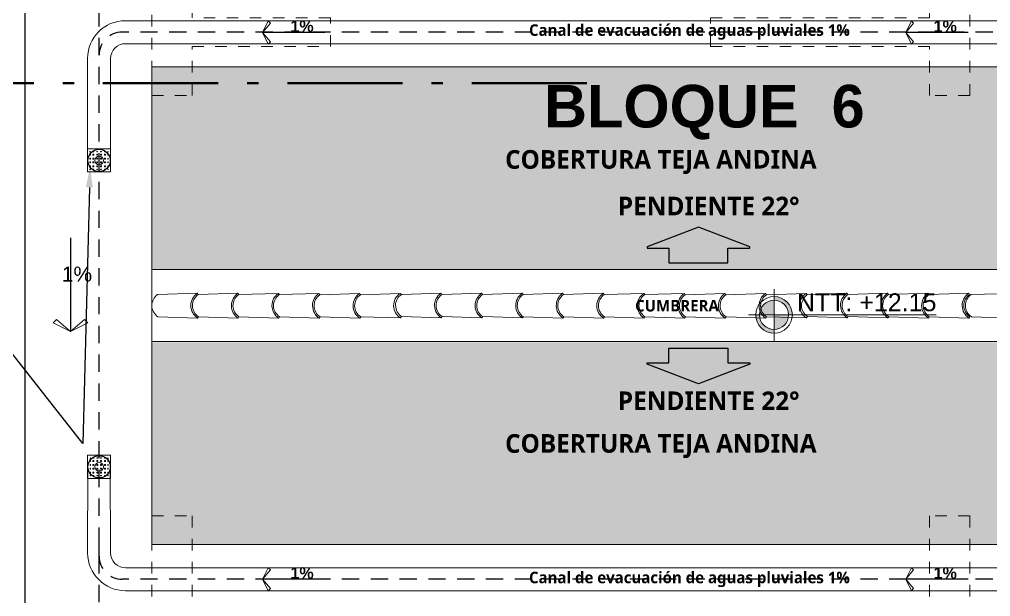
# Model space of a CAD drawing. Header units: metres. Extents: x 27 to 147, y -173 to 8.
# Drawn here: x 34.7 to 43.13, y -61.61 to -56.6 of the extents above; entities that cross this region are included whole.
import ezdxf
from ezdxf import colors
from ezdxf.entities.mleader import LeaderData, LeaderLine
from ezdxf.enums import TextEntityAlignment as Align
from ezdxf.math import Vec2, Vec3

# ---------------------------------------------------------------- set-up
doc = ezdxf.new("R2010")
doc.units = ezdxf.units.M
for name, pattern in [('1CORTE', [1.5, 1, -0.25, 0, -0.25]), ('DASHED2', [0.375, 0.25, -0.125]), ('HIDDEN2', [0.1875, 0.125, -0.0625])]:
    doc.linetypes.add(name, pattern=pattern)
for name, color, linetype, lineweight in [('2D Drafting - General_Pen_No__46', 7, 'Continuous', 25), ('AA. Proyeccion Corte', 10, '1CORTE', 50), ('canal de evacuacion', 1, 'Continuous', 20), ('Cotas varias El', 253, 'Continuous', 13), ('Equipamiento SR', 23, 'Continuous', 0), ('GRAFO 0 BLANCO', 7, 'Continuous', 0), ('grafo 2', 31, 'Continuous', 20), ('GRAFO 4', 7, 'Continuous', 30), ('GRAFO01', 7, 'Continuous', 0), ('GRfo 3', 7, 'Continuous', 30), ('Interior - Mobiliario', 7, 'Continuous', 5), ('letras sr', 7, 'Continuous', 5), ('linea0016', 144, 'HIDDEN2', 9), ('Lineas Referencia', 73, 'Continuous', 13), ('teja andina', 252, 'Continuous', 0), ('TEJAS ANDINA', 253, 'Continuous', 0), ('TEXTO 100', 7, 'Continuous', 20), ('TEXTOS-SUBTITULO', 7, 'Continuous', 30)]:
    doc.layers.add(name, color=color, linetype=linetype, lineweight=lineweight)
for name, color, linetype, lineweight, true_color in [('Interior - Furniture _Pen_No__3', 7, 'Continuous', 18, 0xff6600), ('Interior - Mobiliario _Pluma_Nº__3', 7, 'Continuous', 18, 0xff6600), ('Mobiliario', 7, 'Continuous', 0, 0x7f7f7f)]:
    doc.layers.add(name, color=color, linetype=linetype, lineweight=lineweight, true_color=true_color)
doc.styles.add('Generales', font='trebuc.ttf', dxfattribs={"height": 0.1})
doc.styles.add('GENERATED_STYLE_2', font='arial.ttf')
doc.styles.add('JOS', font='arial.ttf', dxfattribs={"height": 1})
doc.styles.add('TURBO_BASS', font='swisseb.ttf')

# ---------------------------------------------------------------- blocks, each defined once
blk = doc.blocks.new('FLECHA')
at = {"layer": 'grafo 2', "ltscale": 0.05}
for p, q in [((674350.4068813783, 8489809.493097022, -2.952000000000225), (674350.3571751671, 8489809.392813733, -2.952000000000225)), ((674350.4259006998, 8489809.474077702, -2.952000000000225), (674350.3571751671, 8489809.392813733, -2.952000000000225)), ((674350.4068813783, 8489809.493097022, -2.952000000000225), (674350.4259006998, 8489809.474077702, -2.952000000000225)), ((674350.4259006998, 8489809.311549768, -2.952000000000225), (674350.3571751671, 8489809.392813733, -2.952000000000225)), ((674350.4068813783, 8489809.292530447, -2.952000000000225), (674350.4259006998, 8489809.311549768, -2.952000000000225))]:
    blk.add_line(p, q, dxfattribs=at)
at = {"layer": 'grafo 2', "lineweight": 25}
blk.add_line((674350.8988359317, 8489809.392813733, -2.952000000000225), (674350.3571751671, 8489809.392813733, -2.952000000000225), dxfattribs=at)
at = {"layer": 'grafo 2'}
blk.add_line((674350.3571751671, 8489809.392813733, -2.952000000000225), (674350.4068813783, 8489809.292530447, -2.952000000000225), dxfattribs=at)
blk = doc.blocks.new('A$C295C7585')
at = {"layer": 'Mobiliario', "lineweight": 15}
for p, q in [((1.374978025502969, 3.076203088460716), (1.513853283491699, 3.40416242087349)), ((1.513853283491699, 3.40416242087349), (1.527648820229842, 3.406546360073889)), ((1.556330874160267, 2.995064099900674), (1.716417933508637, 3.313533070731637)), ((1.716417933508637, 3.313533070731637), (1.70900166888714, 3.325407371513847)), ((1.222307230775641, 2.745859816847769), (1.36118248876528, 3.073819149260316)), ((1.36118248876528, 3.073819149260316), (1.374978025502969, 3.076203088460716)), ((1.403660079433394, 2.6647208282875), (1.563747138781764, 2.983189799118463)), ((1.563747138781764, 2.983189799118463), (1.556330874160267, 2.995064099900674)), ((1.069636436049223, 2.415516545234141), (1.208511694038407, 2.743475877646915)), ((1.208511694038407, 2.743475877646915), (1.222307230776096, 2.745859816847542)), ((1.250989284706975, 2.334377556673871), (1.411076344054891, 2.652846527505289)), ((1.411076344054891, 2.652846527505289), (1.403660079433394, 2.6647208282875)), ((0.9169656413223493, 2.085173273620967), (1.055840899311079, 2.413132606033741)), ((1.055840899311079, 2.413132606033741), (1.069636436048768, 2.415516545234595)), ((1.098318489980102, 2.004034285060698), (1.258405549328472, 2.322503255891888)), ((1.258405549328472, 2.322503255891888), (1.25098928470652, 2.334377556674326)), ((0.7650785429282223, 1.751017721853714), (0.9031190902182971, 2.079350511766734)), ((0.9031190902182971, 2.079350511766734), (0.9169656413223493, 2.085173273620967)), ((1.10492039455994, 1.989062689736784), (1.098439325062163, 2.004274668164622)), ((0.94643139158552, 1.66987873329299), (1.10492039455994, 1.989062689736784)), ((0.612407748201349, 1.420674450239858), (0.7512830061905333, 1.748633782652632)), ((0.7512830061905333, 1.748633782652632), (0.7650785429282223, 1.751017721853486)), ((0.7937605968586467, 1.339535461679816), (0.953847656207472, 1.658004432511007)), ((0.953847656207472, 1.658004432511007), (0.94643139158552, 1.66987873329299)), ((0.4597369534749305, 1.090331178626684), (0.5986122114636601, 1.418290511039459)), ((0.5986122114636601, 1.418290511039459), (0.6124077482018038, 1.420674450240085)), ((0.6410898021322282, 1.009192190066642), (0.8011768614805987, 1.327661160897833)), ((0.8011768614805987, 1.327661160897833), (0.7937605968591015, 1.339535461679816)), ((0.3070661587476025, 0.7599879070137376), (0.4459414167367868, 1.087947239426285)), ((0.4459414167367868, 1.087947239426285), (0.4597369534749305, 1.090331178626911)), ((0.4884190074053549, 0.6788489184534683), (0.6485060667537255, 0.997317889284659)), ((0.6485060667537255, 0.997317889284659), (0.6410898021322282, 1.009192190066642)), ((0.1543953640207292, 0.4296446354001091), (0.2932706220099135, 0.757603967813111)), ((0.2932706220099135, 0.757603967813111), (0.3070661587480572, 0.7599879070135103)), ((0.3357482126784817, 0.3485056468398398), (0.4958352720268522, 0.6669746176712579)), ((0.4958352720268522, 0.6669746176712579), (0.4884190074053549, 0.6788489184534683)), ((0.001724569293855893, 0.09930136378693533), (0.1405998272830402, 0.4272606961997099)), ((0.1405998272830402, 0.4272606961997099), (0.1543953640207292, 0.4296446354007912)), ((0.1830774179516084, 0.01816237522666597), (0.3431644773004336, 0.3366313460578567)), ((0.3431644773004336, 0.3366313460578567), (0.3357482126784817, 0.3485056468402945))]:
    blk.add_line(p, q, dxfattribs=at)
for centre, radius, start, end in [((1.64559542193274, 3.42692813519011), 0.1336946849706216, 189.8041789864884, 301.9874291323811), ((1.64559542193274, 3.42692813519011), 0.1196946849706216, 189.8041789864884, 301.9874291323811), ((1.492924627205866, 3.096584863576936), 0.1336946849706216, 189.8041789864884, 301.9874291323811), ((1.492924627205866, 3.096584863576936), 0.1196946849706216, 189.8041789864884, 301.9874291323811), ((1.340253832479448, 2.766241591963535), 0.1336946849706216, 189.8041789864884, 301.9874291323811), ((1.340253832479448, 2.766241591963535), 0.1196946849706216, 189.8041789864884, 301.9874291323811), ((1.187583037752574, 2.435898320350134), 0.1336946849706216, 189.8041789864884, 301.9874291323811), ((1.187583037752574, 2.435898320350134), 0.1196946849706216, 189.8041789864884, 301.9874291323811), ((1.034204698330086, 2.101672659223368), 0.1329726096647947, 189.6640148896703, 302.1275932302208), ((1.034912243024337, 2.105555048736051), 0.1196946849706216, 189.8041789864884, 301.9874291323811), ((0.8830251446311195, 1.77139949696948), 0.1336946849706216, 189.8041789864884, 301.9874291323811), ((0.8830251446311195, 1.77139949696948), 0.1196946849706216, 189.8041789864884, 301.9874291323811), ((0.7303543499047009, 1.441056225356306), 0.1336946849706216, 189.8041789864884, 301.9874291323811), ((0.7303543499047009, 1.441056225356306), 0.1196946849706216, 189.8041789864884, 301.9874291323811), ((0.5776835551778277, 1.110712953743132), 0.1336946849706216, 189.8041789864884, 301.9874291323811), ((0.5776835551778277, 1.110712953743132), 0.1196946849706216, 189.8041789864884, 301.9874291323811), ((0.4250127604509544, 0.7803696821295034), 0.1336946849706216, 189.8041789864884, 301.9874291323811), ((0.4250127604509544, 0.7803696821295034), 0.1196946849706216, 189.8041789864884, 301.9874291323811), ((0.2723419657240811, 0.4500264105163296), 0.1336946849706216, 189.8041789864884, 301.9874291323811), ((0.2723419657240811, 0.4500264105163296), 0.1196946849706216, 189.8041789864884, 301.9874291323811), ((0.1196711709962983, 0.119683138902019), 0.1196946849706216, 189.8041789864884, 301.9874291323811)]:
    blk.add_arc(centre, radius, start, end, dxfattribs=at)
blk = doc.blocks.new('Red 18')
at = {"layer": 'GRAFO 0 BLANCO', "linetype": 'Continuous'}
for p, q in [((0.05, 0.2041666666666667), (0.04583333333333334, 0.2041666666666667)), ((0.04583333333333334, 0.2041666666666667), (0.04583333333333334, 0.2)), ((0.04583333333333334, 0.2), (0.04583333333333334, 0.2041666666666667)), ((0.04583333333333334, 0.2041666666666667), (0.05, 0.2041666666666667)), ((0.04583333333333334, 0.2), (0.05, 0.2)), ((0.05, 0.2), (0.04583333333333334, 0.2)), ((0.05, 0.1791666666666666), (0.04583333333333334, 0.1791666666666666)), ((0.04583333333333334, 0.1791666666666666), (0.04583333333333334, 0.1708333333333333)), ((0.04583333333333334, 0.1708333333333333), (0.04583333333333334, 0.1791666666666666)), ((0.04583333333333334, 0.1791666666666666), (0.05, 0.1791666666666666)), ((0.04583333333333334, 0.1708333333333333), (0.05, 0.1708333333333333)), ((0.05, 0.1708333333333333), (0.04583333333333334, 0.1708333333333333)), ((0.05, 0.2), (0.05, 0.2041666666666667)), ((0.05, 0.2041666666666667), (0.05, 0.2)), ((0.05, 0.1708333333333333), (0.05, 0.1791666666666666)), ((0.05, 0.1791666666666666), (0.05, 0.1708333333333333)), ((0.07916666666666668, 0.2041666666666667), (0.07083333333333333, 0.2041666666666667)), ((0.07083333333333333, 0.2041666666666667), (0.07083333333333333, 0.2)), ((0.07083333333333333, 0.2041666666666667), (0.07916666666666668, 0.2041666666666667)), ((0.07083333333333333, 0.2), (0.07083333333333333, 0.2041666666666667)), ((0.07083333333333333, 0.2), (0.07916666666666668, 0.2)), ((0.07916666666666668, 0.2), (0.07083333333333333, 0.2)), ((0.07916666666666668, 0.1791666666666666), (0.07083333333333333, 0.1791666666666666)), ((0.07083333333333333, 0.1791666666666666), (0.07083333333333333, 0.1708333333333333)), ((0.07083333333333333, 0.1708333333333333), (0.07083333333333333, 0.1791666666666666)), ((0.07083333333333333, 0.1791666666666666), (0.07916666666666668, 0.1791666666666666)), ((0.07083333333333333, 0.1708333333333333), (0.07916666666666668, 0.1708333333333333)), ((0.07916666666666668, 0.1708333333333333), (0.07083333333333333, 0.1708333333333333)), ((0.07916666666666668, 0.2), (0.07916666666666668, 0.2041666666666667)), ((0.07916666666666668, 0.2041666666666667), (0.07916666666666668, 0.2)), ((0.07916666666666668, 0.1708333333333333), (0.07916666666666668, 0.1791666666666666)), ((0.07916666666666668, 0.1791666666666666), (0.07916666666666668, 0.1708333333333333)), ((0.1125, 0.2041666666666667), (0.1041666666666667, 0.2041666666666667)), ((0.1041666666666667, 0.2041666666666667), (0.1041666666666667, 0.2)), ((0.1041666666666667, 0.2041666666666667), (0.1125, 0.2041666666666667)), ((0.1041666666666667, 0.2), (0.1041666666666667, 0.2041666666666667)), ((0.1041666666666667, 0.2), (0.1125, 0.2)), ((0.1125, 0.2), (0.1041666666666667, 0.2)), ((0.1125, 0.1791666666666666), (0.1041666666666667, 0.1791666666666666)), ((0.1041666666666667, 0.1791666666666666), (0.1041666666666667, 0.1708333333333333)), ((0.1041666666666667, 0.1708333333333333), (0.1041666666666667, 0.1791666666666666)), ((0.1041666666666667, 0.1791666666666666), (0.1125, 0.1791666666666666)), ((0.1041666666666667, 0.1708333333333333), (0.1125, 0.1708333333333333)), ((0.1125, 0.1708333333333333), (0.1041666666666667, 0.1708333333333333)), ((0.1125, 0.2), (0.1125, 0.2041666666666667)), ((0.1125, 0.2041666666666667), (0.1125, 0.2)), ((0.1125, 0.1708333333333333), (0.1125, 0.1791666666666666)), ((0.1125, 0.1791666666666666), (0.1125, 0.1708333333333333)), ((0.1458333333333333, 0.2041666666666667), (0.1375, 0.2041666666666667)), ((0.1375, 0.2041666666666667), (0.1375, 0.2)), ((0.1375, 0.2041666666666667), (0.1458333333333333, 0.2041666666666667)), ((0.1375, 0.2), (0.1375, 0.2041666666666667)), ((0.1375, 0.2), (0.1458333333333333, 0.2)), ((0.1458333333333333, 0.2), (0.1375, 0.2)), ((0.1458333333333333, 0.1791666666666666), (0.1375, 0.1791666666666666)), ((0.1375, 0.1791666666666666), (0.1375, 0.1708333333333333)), ((0.1375, 0.1708333333333333), (0.1375, 0.1791666666666666)), ((0.1375, 0.1791666666666666), (0.1458333333333333, 0.1791666666666666)), ((0.1375, 0.1708333333333333), (0.1458333333333333, 0.1708333333333333)), ((0.1458333333333333, 0.1708333333333333), (0.1375, 0.1708333333333333)), ((0.1458333333333333, 0.2), (0.1458333333333333, 0.2041666666666667)), ((0.1458333333333333, 0.2041666666666667), (0.1458333333333333, 0.2)), ((0.1458333333333333, 0.1708333333333333), (0.1458333333333333, 0.1791666666666666)), ((0.1458333333333333, 0.1791666666666666), (0.1458333333333333, 0.1708333333333333)), ((0.1791666666666666, 0.2041666666666667), (0.1708333333333333, 0.2041666666666667)), ((0.1708333333333333, 0.2041666666666667), (0.1708333333333333, 0.2)), ((0.1708333333333333, 0.2041666666666667), (0.1791666666666666, 0.2041666666666667)), ((0.1708333333333333, 0.2), (0.1708333333333333, 0.2041666666666667)), ((0.1708333333333333, 0.2), (0.1791666666666666, 0.2)), ((0.1791666666666666, 0.2), (0.1708333333333333, 0.2)), ((0.1791666666666666, 0.1791666666666666), (0.1708333333333333, 0.1791666666666666)), ((0.1708333333333333, 0.1791666666666666), (0.1708333333333333, 0.1708333333333333)), ((0.1708333333333333, 0.1708333333333333), (0.1708333333333333, 0.1791666666666666)), ((0.1708333333333333, 0.1791666666666666), (0.1791666666666666, 0.1791666666666666)), ((0.1708333333333333, 0.1708333333333333), (0.1791666666666666, 0.1708333333333333)), ((0.1791666666666666, 0.1708333333333333), (0.1708333333333333, 0.1708333333333333)), ((0.1791666666666666, 0.2), (0.1791666666666666, 0.2041666666666667)), ((0.1791666666666666, 0.2041666666666667), (0.1791666666666666, 0.2)), ((0.1791666666666666, 0.1708333333333333), (0.1791666666666666, 0.1791666666666666)), ((0.1791666666666666, 0.1791666666666666), (0.1791666666666666, 0.1708333333333333)), ((0.2041666666666667, 0.2041666666666667), (0.2, 0.2041666666666667)), ((0.2, 0.2041666666666667), (0.2, 0.2)), ((0.2, 0.2), (0.2, 0.2041666666666667)), ((0.2, 0.2041666666666667), (0.2041666666666667, 0.2041666666666667)), ((0.2, 0.2), (0.2041666666666667, 0.2)), ((0.2041666666666667, 0.2), (0.2, 0.2)), ((0.2041666666666667, 0.1791666666666666), (0.2, 0.1791666666666666)), ((0.2, 0.1791666666666666), (0.2, 0.1708333333333333)), ((0.2, 0.1708333333333333), (0.2, 0.1791666666666666)), ((0.2, 0.1791666666666666), (0.2041666666666667, 0.1791666666666666)), ((0.2, 0.1708333333333333), (0.2041666666666667, 0.1708333333333333)), ((0.2041666666666667, 0.1708333333333333), (0.2, 0.1708333333333333)), ((0.2041666666666667, 0.2), (0.2041666666666667, 0.2041666666666667)), ((0.2041666666666667, 0.2041666666666667), (0.2041666666666667, 0.2)), ((0.2041666666666667, 0.1708333333333333), (0.2041666666666667, 0.1791666666666666)), ((0.2041666666666667, 0.1791666666666666), (0.2041666666666667, 0.1708333333333333)), ((0.05, 0.1458333333333333), (0.04583333333333334, 0.1458333333333333)), ((0.04583333333333334, 0.1458333333333333), (0.04583333333333334, 0.1375)), ((0.04583333333333334, 0.1375), (0.04583333333333334, 0.1458333333333333)), ((0.04583333333333334, 0.1458333333333333), (0.05, 0.1458333333333333)), ((0.04583333333333334, 0.1375), (0.05, 0.1375)), ((0.05, 0.1375), (0.04583333333333334, 0.1375)), ((0.05, 0.1125), (0.04583333333333334, 0.1125)), ((0.04583333333333334, 0.1125), (0.04583333333333334, 0.1041666666666667)), ((0.04583333333333334, 0.1041666666666667), (0.04583333333333334, 0.1125)), ((0.04583333333333334, 0.1125), (0.05, 0.1125)), ((0.04583333333333334, 0.1041666666666667), (0.05, 0.1041666666666667)), ((0.05, 0.1041666666666667), (0.04583333333333334, 0.1041666666666667)), ((0.05, 0.1375), (0.05, 0.1458333333333333)), ((0.05, 0.1458333333333333), (0.05, 0.1375)), ((0.05, 0.1041666666666667), (0.05, 0.1125)), ((0.05, 0.1125), (0.05, 0.1041666666666667)), ((0.07916666666666668, 0.1458333333333333), (0.07083333333333333, 0.1458333333333333)), ((0.07083333333333333, 0.1458333333333333), (0.07083333333333333, 0.1375)), ((0.07083333333333333, 0.1375), (0.07083333333333333, 0.1458333333333333)), ((0.07083333333333333, 0.1458333333333333), (0.07916666666666668, 0.1458333333333333)), ((0.07083333333333333, 0.1375), (0.07916666666666668, 0.1375)), ((0.07916666666666668, 0.1375), (0.07083333333333333, 0.1375)), ((0.07916666666666668, 0.1125), (0.07083333333333333, 0.1125)), ((0.07083333333333333, 0.1125), (0.07083333333333333, 0.1041666666666667)), ((0.07083333333333333, 0.1041666666666667), (0.07083333333333333, 0.1125)), ((0.07083333333333333, 0.1125), (0.07916666666666668, 0.1125)), ((0.07083333333333333, 0.1041666666666667), (0.07916666666666668, 0.1041666666666667)), ((0.07916666666666668, 0.1041666666666667), (0.07083333333333333, 0.1041666666666667)), ((0.07916666666666668, 0.1375), (0.07916666666666668, 0.1458333333333333)), ((0.07916666666666668, 0.1458333333333333), (0.07916666666666668, 0.1375)), ((0.07916666666666668, 0.1041666666666667), (0.07916666666666668, 0.1125)), ((0.07916666666666668, 0.1125), (0.07916666666666668, 0.1041666666666667)), ((0.1125, 0.1458333333333333), (0.1041666666666667, 0.1458333333333333)), ((0.1041666666666667, 0.1458333333333333), (0.1041666666666667, 0.1375)), ((0.1041666666666667, 0.1375), (0.1041666666666667, 0.1458333333333333)), ((0.1041666666666667, 0.1458333333333333), (0.1125, 0.1458333333333333)), ((0.1041666666666667, 0.1375), (0.1125, 0.1375)), ((0.1125, 0.1375), (0.1041666666666667, 0.1375)), ((0.1125, 0.1125), (0.1041666666666667, 0.1125)), ((0.1041666666666667, 0.1125), (0.1041666666666667, 0.1041666666666667)), ((0.1041666666666667, 0.1041666666666667), (0.1041666666666667, 0.1125)), ((0.1041666666666667, 0.1125), (0.1125, 0.1125)), ((0.1041666666666667, 0.1041666666666667), (0.1125, 0.1041666666666667)), ((0.1125, 0.1041666666666667), (0.1041666666666667, 0.1041666666666667)), ((0.1125, 0.1375), (0.1125, 0.1458333333333333)), ((0.1125, 0.1458333333333333), (0.1125, 0.1375)), ((0.1125, 0.1041666666666667), (0.1125, 0.1125)), ((0.1125, 0.1125), (0.1125, 0.1041666666666667)), ((0.1458333333333333, 0.1458333333333333), (0.1375, 0.1458333333333333)), ((0.1375, 0.1458333333333333), (0.1375, 0.1375)), ((0.1375, 0.1375), (0.1375, 0.1458333333333333)), ((0.1375, 0.1458333333333333), (0.1458333333333333, 0.1458333333333333)), ((0.1375, 0.1375), (0.1458333333333333, 0.1375)), ((0.1458333333333333, 0.1375), (0.1375, 0.1375)), ((0.1458333333333333, 0.1125), (0.1375, 0.1125)), ((0.1375, 0.1125), (0.1375, 0.1041666666666667)), ((0.1375, 0.1041666666666667), (0.1375, 0.1125)), ((0.1375, 0.1125), (0.1458333333333333, 0.1125)), ((0.1375, 0.1041666666666667), (0.1458333333333333, 0.1041666666666667)), ((0.1458333333333333, 0.1041666666666667), (0.1375, 0.1041666666666667)), ((0.1458333333333333, 0.1375), (0.1458333333333333, 0.1458333333333333)), ((0.1458333333333333, 0.1458333333333333), (0.1458333333333333, 0.1375)), ((0.1458333333333333, 0.1041666666666667), (0.1458333333333333, 0.1125)), ((0.1458333333333333, 0.1125), (0.1458333333333333, 0.1041666666666667)), ((0.1791666666666666, 0.1458333333333333), (0.1708333333333333, 0.1458333333333333)), ((0.1708333333333333, 0.1458333333333333), (0.1708333333333333, 0.1375)), ((0.1708333333333333, 0.1375), (0.1708333333333333, 0.1458333333333333)), ((0.1708333333333333, 0.1458333333333333), (0.1791666666666666, 0.1458333333333333)), ((0.1708333333333333, 0.1375), (0.1791666666666666, 0.1375)), ((0.1791666666666666, 0.1375), (0.1708333333333333, 0.1375)), ((0.1791666666666666, 0.1125), (0.1708333333333333, 0.1125)), ((0.1708333333333333, 0.1125), (0.1708333333333333, 0.1041666666666667)), ((0.1708333333333333, 0.1041666666666667), (0.1708333333333333, 0.1125)), ((0.1708333333333333, 0.1125), (0.1791666666666666, 0.1125)), ((0.1708333333333333, 0.1041666666666667), (0.1791666666666666, 0.1041666666666667)), ((0.1791666666666666, 0.1041666666666667), (0.1708333333333333, 0.1041666666666667)), ((0.1791666666666666, 0.1375), (0.1791666666666666, 0.1458333333333333)), ((0.1791666666666666, 0.1458333333333333), (0.1791666666666666, 0.1375)), ((0.1791666666666666, 0.1041666666666667), (0.1791666666666666, 0.1125)), ((0.1791666666666666, 0.1125), (0.1791666666666666, 0.1041666666666667)), ((0.2041666666666667, 0.1458333333333333), (0.2, 0.1458333333333333)), ((0.2, 0.1458333333333333), (0.2, 0.1375)), ((0.2, 0.1375), (0.2, 0.1458333333333333)), ((0.2, 0.1458333333333333), (0.2041666666666667, 0.1458333333333333)), ((0.2, 0.1375), (0.2041666666666667, 0.1375)), ((0.2041666666666667, 0.1375), (0.2, 0.1375)), ((0.2041666666666667, 0.1125), (0.2, 0.1125)), ((0.2, 0.1125), (0.2, 0.1041666666666667)), ((0.2, 0.1041666666666667), (0.2, 0.1125)), ((0.2, 0.1125), (0.2041666666666667, 0.1125)), ((0.2, 0.1041666666666667), (0.2041666666666667, 0.1041666666666667)), ((0.2041666666666667, 0.1041666666666667), (0.2, 0.1041666666666667)), ((0.2041666666666667, 0.1375), (0.2041666666666667, 0.1458333333333333)), ((0.2041666666666667, 0.1458333333333333), (0.2041666666666667, 0.1375)), ((0.2041666666666667, 0.1041666666666667), (0.2041666666666667, 0.1125)), ((0.2041666666666667, 0.1125), (0.2041666666666667, 0.1041666666666667)), ((0.05, 0.07916666666666668), (0.04583333333333334, 0.07916666666666668)), ((0.04583333333333334, 0.07916666666666668), (0.04583333333333334, 0.07083333333333333)), ((0.04583333333333334, 0.07083333333333333), (0.04583333333333334, 0.07916666666666668)), ((0.04583333333333334, 0.07916666666666668), (0.05, 0.07916666666666668)), ((0.04583333333333334, 0.07083333333333333), (0.05, 0.07083333333333333)), ((0.05, 0.07083333333333333), (0.04583333333333334, 0.07083333333333333)), ((0.05, 0.05), (0.04583333333333334, 0.05)), ((0.04583333333333334, 0.05), (0.04583333333333334, 0.04583333333333334)), ((0.04583333333333334, 0.04583333333333334), (0.04583333333333334, 0.05)), ((0.04583333333333334, 0.05), (0.05, 0.05)), ((0.04583333333333334, 0.04583333333333334), (0.05, 0.04583333333333334)), ((0.05, 0.04583333333333334), (0.04583333333333334, 0.04583333333333334)), ((0.05, 0.07083333333333333), (0.05, 0.07916666666666668)), ((0.05, 0.07916666666666668), (0.05, 0.07083333333333333)), ((0.05, 0.04583333333333334), (0.05, 0.05)), ((0.05, 0.05), (0.05, 0.04583333333333334)), ((0.07916666666666668, 0.07916666666666668), (0.07083333333333333, 0.07916666666666668)), ((0.07083333333333333, 0.07916666666666668), (0.07083333333333333, 0.07083333333333333)), ((0.07083333333333333, 0.07083333333333333), (0.07083333333333333, 0.07916666666666668)), ((0.07083333333333333, 0.07916666666666668), (0.07916666666666668, 0.07916666666666668)), ((0.07083333333333333, 0.07083333333333333), (0.07916666666666668, 0.07083333333333333)), ((0.07916666666666668, 0.07083333333333333), (0.07083333333333333, 0.07083333333333333)), ((0.07916666666666668, 0.05), (0.07083333333333333, 0.05)), ((0.07083333333333333, 0.05), (0.07083333333333333, 0.04583333333333334)), ((0.07083333333333333, 0.05), (0.07916666666666668, 0.05)), ((0.07083333333333333, 0.04583333333333334), (0.07083333333333333, 0.05)), ((0.07083333333333333, 0.04583333333333334), (0.07916666666666668, 0.04583333333333334)), ((0.07916666666666668, 0.04583333333333334), (0.07083333333333333, 0.04583333333333334)), ((0.07916666666666668, 0.07083333333333333), (0.07916666666666668, 0.07916666666666668)), ((0.07916666666666668, 0.07916666666666668), (0.07916666666666668, 0.07083333333333333)), ((0.07916666666666668, 0.04583333333333334), (0.07916666666666668, 0.05)), ((0.07916666666666668, 0.05), (0.07916666666666668, 0.04583333333333334)), ((0.1125, 0.07916666666666668), (0.1041666666666667, 0.07916666666666668)), ((0.1041666666666667, 0.07916666666666668), (0.1041666666666667, 0.07083333333333333)), ((0.1041666666666667, 0.07083333333333333), (0.1041666666666667, 0.07916666666666668)), ((0.1041666666666667, 0.07916666666666668), (0.1125, 0.07916666666666668)), ((0.1041666666666667, 0.07083333333333333), (0.1125, 0.07083333333333333)), ((0.1125, 0.07083333333333333), (0.1041666666666667, 0.07083333333333333)), ((0.1125, 0.05), (0.1041666666666667, 0.05)), ((0.1041666666666667, 0.05), (0.1041666666666667, 0.04583333333333334)), ((0.1041666666666667, 0.05), (0.1125, 0.05)), ((0.1041666666666667, 0.04583333333333334), (0.1041666666666667, 0.05)), ((0.1041666666666667, 0.04583333333333334), (0.1125, 0.04583333333333334)), ((0.1125, 0.04583333333333334), (0.1041666666666667, 0.04583333333333334)), ((0.1125, 0.07083333333333333), (0.1125, 0.07916666666666668)), ((0.1125, 0.07916666666666668), (0.1125, 0.07083333333333333)), ((0.1125, 0.04583333333333334), (0.1125, 0.05)), ((0.1125, 0.05), (0.1125, 0.04583333333333334)), ((0.1458333333333333, 0.07916666666666668), (0.1375, 0.07916666666666668)), ((0.1375, 0.07916666666666668), (0.1375, 0.07083333333333333)), ((0.1375, 0.07083333333333333), (0.1375, 0.07916666666666668)), ((0.1375, 0.07916666666666668), (0.1458333333333333, 0.07916666666666668)), ((0.1375, 0.07083333333333333), (0.1458333333333333, 0.07083333333333333)), ((0.1458333333333333, 0.07083333333333333), (0.1375, 0.07083333333333333)), ((0.1458333333333333, 0.05), (0.1375, 0.05)), ((0.1375, 0.05), (0.1375, 0.04583333333333334)), ((0.1375, 0.05), (0.1458333333333333, 0.05)), ((0.1375, 0.04583333333333334), (0.1375, 0.05)), ((0.1375, 0.04583333333333334), (0.1458333333333333, 0.04583333333333334)), ((0.1458333333333333, 0.04583333333333334), (0.1375, 0.04583333333333334)), ((0.1458333333333333, 0.07083333333333333), (0.1458333333333333, 0.07916666666666668)), ((0.1458333333333333, 0.07916666666666668), (0.1458333333333333, 0.07083333333333333)), ((0.1458333333333333, 0.04583333333333334), (0.1458333333333333, 0.05)), ((0.1458333333333333, 0.05), (0.1458333333333333, 0.04583333333333334)), ((0.1791666666666666, 0.07916666666666668), (0.1708333333333333, 0.07916666666666668)), ((0.1708333333333333, 0.07916666666666668), (0.1708333333333333, 0.07083333333333333)), ((0.1708333333333333, 0.07083333333333333), (0.1708333333333333, 0.07916666666666668)), ((0.1708333333333333, 0.07916666666666668), (0.1791666666666666, 0.07916666666666668)), ((0.1708333333333333, 0.07083333333333333), (0.1791666666666666, 0.07083333333333333)), ((0.1791666666666666, 0.07083333333333333), (0.1708333333333333, 0.07083333333333333)), ((0.1791666666666666, 0.05), (0.1708333333333333, 0.05)), ((0.1708333333333333, 0.05), (0.1708333333333333, 0.04583333333333334)), ((0.1708333333333333, 0.05), (0.1791666666666666, 0.05)), ((0.1708333333333333, 0.04583333333333334), (0.1708333333333333, 0.05)), ((0.1708333333333333, 0.04583333333333334), (0.1791666666666666, 0.04583333333333334)), ((0.1791666666666666, 0.04583333333333334), (0.1708333333333333, 0.04583333333333334)), ((0.1791666666666666, 0.07083333333333333), (0.1791666666666666, 0.07916666666666668)), ((0.1791666666666666, 0.07916666666666668), (0.1791666666666666, 0.07083333333333333)), ((0.1791666666666666, 0.04583333333333334), (0.1791666666666666, 0.05)), ((0.1791666666666666, 0.05), (0.1791666666666666, 0.04583333333333334)), ((0.2041666666666667, 0.07916666666666668), (0.2, 0.07916666666666668)), ((0.2, 0.07916666666666668), (0.2, 0.07083333333333333)), ((0.2, 0.07083333333333333), (0.2, 0.07916666666666668)), ((0.2, 0.07916666666666668), (0.2041666666666667, 0.07916666666666668)), ((0.2, 0.07083333333333333), (0.2041666666666667, 0.07083333333333333)), ((0.2041666666666667, 0.07083333333333333), (0.2, 0.07083333333333333)), ((0.2041666666666667, 0.05), (0.2, 0.05)), ((0.2, 0.05), (0.2, 0.04583333333333334)), ((0.2, 0.04583333333333334), (0.2, 0.05)), ((0.2, 0.05), (0.2041666666666667, 0.05)), ((0.2, 0.04583333333333334), (0.2041666666666667, 0.04583333333333334)), ((0.2041666666666667, 0.04583333333333334), (0.2, 0.04583333333333334)), ((0.2041666666666667, 0.07083333333333333), (0.2041666666666667, 0.07916666666666668)), ((0.2041666666666667, 0.07916666666666668), (0.2041666666666667, 0.07083333333333333)), ((0.2041666666666667, 0.04583333333333334), (0.2041666666666667, 0.05)), ((0.2041666666666667, 0.05), (0.2041666666666667, 0.04583333333333334))]:
    blk.add_line(p, q, dxfattribs=at)
at = {"layer": 'GRAFO01'}
blk.add_lwpolyline([(0.02500000000000005, 0.02500000000000141), (0.2250000000000001, 0.02500000000000141), (0.2250000000000001, 0.2250000000000014), (0.02500000000000005, 0.2250000000000014)], close=True, dxfattribs=at)
at = {"layer": 'Interior - Mobiliario _Pluma_Nº__3', "linetype": 'Continuous'}
for p, q in [((0.2250000000000001, 0.2250000000000014), (0.02500000000000005, 0.2250000000000014)), ((0.02500000000000005, 0.2250000000000014), (0.02500000000000005, 0.02500000000000141)), ((0.2250000000000001, 0.02500000000000141), (0.2250000000000001, 0.2250000000000014)), ((0.02500000000000005, 0.02500000000000141), (0.2250000000000001, 0.02500000000000141))]:
    blk.add_line(p, q, dxfattribs=at)

msp = doc.modelspace()

# ---------------------------------------------------------------- hatches: boundary and pattern name
at = {"layer": 'Interior - Furniture _Pen_No__3', "true_color": 0x939598}
h = msp.add_hatch(color=252, dxfattribs=at)
h.dxf.hatch_style = 1
h.paths.add_polyline_path([(40.84914648191841, -58.71614239982432), (40.84914648144905, -58.58814240503591), (41.03794648388612, -58.58814240434123), (41.03794648383763, -58.5758587453077), (40.59314648077475, -58.40511601497047), (40.14834647896726, -58.57585874858319), (40.14834647901199, -58.58814240761569), (40.3371464786141, -58.58814240692095), (40.33714647908721, -58.71614240170925)])
h = msp.add_hatch(color=252, dxfattribs=at)
h.dxf.hatch_style = 1
h.paths.add_polyline_path([(40.33714647908721, -59.45701345445787), (40.3371464786141, -59.58501344924616), (40.14834647901199, -59.58501344855142), (40.14834647896726, -59.59729710758393), (40.59314648077475, -59.76803984119664), (41.03794648383763, -59.59729711085942), (41.03794648388612, -59.58501345182589), (40.84914648144905, -59.5850134511312), (40.84914648191841, -59.45701345634279)])
at = {"layer": 'TEJAS ANDINA'}
h = msp.add_hatch(dxfattribs=at)
h.set_pattern_fill('SPANTIL1', color=256, scale=0.2, angle=180, style=2, pattern_type=2)
h.set_pattern_definition([(94.96969999999999, (108.1120783192529, 18.97553135406042), (0.1999982614014099, -2.400000210303527), [0.1846944, -4.4326642]), (0, (108.0960783192528, 19.15953135406045), (0.2000000000000001, 0.2), [0.016, -0.184]), (180, (108.2960783192528, 19.17553135406047), (-0.2, -0.2), [0.05600000000000001, -0.144]), (270, (108.2400783192528, 19.17553135406047), (0.2, -0.2), [0.02, -0.18]), (90, (108.1120783192529, 19.15553135406049), (-0.1999999999999999, 0.2000000000000001), [0.02, -0.18]), (180, (108.1120783192529, 19.17553135406047), (-0.2, -0.2), [0.016, -0.184]), (180, (108.2960783192528, 19.15953135406045), (-0.2, -0.2), [0.04000000000000001, -0.16]), (265.0303, (108.2560783192529, 19.15953135406045), (-0.1999982614014122, -2.400000210303527), [0.1846944, -4.4326642]), (232.6961, (108.2560783192529, 19.14953135406046), (2.599997177976598, 3.400002148337723), [0.0528016, -5.22735]), (198.4349, (108.2240783192528, 19.10753135406048), (-0.4000000869185922, -0.1999996806445415), [0.05059640000000001, -0.581859]), (161.5651, (108.1760783192528, 19.09153135406046), (0.4000000869185922, -0.1999996806445418), [0.05059640000000001, -0.581859]), (127.3039, (108.1280783192528, 19.10753135406048), (-2.599997177976598, 3.400002148337723), [0.0528016, -5.22735]), (200.2249, (108.2140783192528, 19.12153135406044), (2.199999452866844, 0.8000016671195546), [0.04049700000000001, -4.0091944]), (159.7751, (108.1760783192528, 19.10753135406048), (-2.199999452866844, 0.8000016671195553), [0.04049700000000001, -4.0091944]), (127.4054, (108.1380783192528, 19.12153135406044), (-2.00000199052301, 2.59999849299601), [0.0428017999999999, -4.237384999999987]), (232.5946, (108.2400783192528, 19.15553135406049), (2.000001990523011, 2.599998492996009), [0.0428018, -4.237385])])
h.paths.add_polyline_path([(46.1487504347092, -57.01306678993495), (35.84864899323031, -57.01306678993495), (35.84864899323031, -58.77515689368516), (46.1487504347092, -58.77515689368516)])
h = msp.add_hatch(dxfattribs=at)
h.set_pattern_fill('SPANTIL1', color=256, scale=0.2, style=2, pattern_type=2)
h.set_pattern_definition([(274.9697, (49.60328464571501, 20.29769380165811), (-0.1999982614014102, 2.400000210303527), [0.1846944, -4.4326642]), (180, (49.61928464571508, 20.11369380165814), (-0.2000000000000001, -0.2), [0.016, -0.184]), (0, (49.41928464571504, 20.09769380165812), (0.2, 0.2), [0.05600000000000001, -0.144]), (90, (49.47528464571508, 20.09769380165812), (-0.2, 0.2), [0.02, -0.18]), (270, (49.60328464571501, 20.11769380165811), (0.2, -0.2000000000000001), [0.02, -0.18]), (0, (49.60328464571501, 20.09769380165812), (0.2, 0.2), [0.016, -0.184]), (0, (49.41928464571504, 20.11369380165814), (0.2, 0.2), [0.04000000000000001, -0.16]), (85.0303, (49.459284645715, 20.11369380165814), (0.1999982614014119, 2.400000210303527), [0.1846943999999996, -4.432664199999989]), (52.69609999999999, (49.459284645715, 20.12369380165813), (-2.599997177976598, -3.400002148337723), [0.0528016, -5.22735]), (18.4349, (49.49128464571504, 20.16569380165811), (0.4000000869185922, 0.1999996806445416), [0.05059639999999992, -0.5818589999999986]), (341.5651, (49.53928464571504, 20.18169380165813), (-0.4000000869185922, 0.1999996806445418), [0.05059640000000001, -0.581859]), (307.3039, (49.58728464571504, 20.16569380165811), (2.599997177976598, -3.400002148337723), [0.0528016, -5.22735]), (20.2249, (49.50128464571503, 20.1516938016581), (-2.199999452866844, -0.8000016671195548), [0.04049699999999992, -4.009194399999989]), (339.7751, (49.53928464571504, 20.16569380165811), (2.199999452866844, -0.8000016671195551), [0.04049700000000001, -4.0091944]), (307.4054, (49.57728464571505, 20.1516938016581), (2.00000199052301, -2.59999849299601), [0.0428018, -4.237385]), (52.5946, (49.47528464571508, 20.11769380165811), (-2.00000199052301, -2.599998492996009), [0.0428018, -4.237385])])
h.paths.add_polyline_path([(46.14875289565703, -61.16306786404368), (35.84865145417814, -61.16306786404368), (35.84865145417814, -59.40539279726261), (46.14875289565703, -59.40539279726261)])
at = {"layer": 'TEXTO 100', "ltscale": 1.3}
h = msp.add_hatch(color=256, dxfattribs=at)
edge = h.paths.add_edge_path()
edge.add_line((41.37568603574903, -59.16777697479165), (41.24923569793873, -59.16777697279565))
edge.add_line((41.24923569793873, -59.16777697279565), (41.24923569793873, -59.29422731035623))
edge.add_arc((41.24923569906196, -59.16777697279565), 0.1264503375606894, 269.9999994913017, 359.9999990956475)
edge = h.paths.add_edge_path()
edge.add_arc((41.24923569881219, -59.16777697479165), 0.1264503395565726, 90.00000039565423, 180)
edge.add_line((41.12278536012911, -59.16777697479165), (41.24923569793941, -59.16777697279565))
edge.add_line((41.24923569793873, -59.16777697279565), (41.24923569793873, -59.04132663523507))
edge = h.paths.add_edge_path()
edge.add_line((41.24923569793873, -59.00906104725061), (41.24923569793873, -59.04132663523507))
edge.add_arc((41.24923569706596, -59.16777697479165), 0.1264503395565726, 0, 89.99999960434582, ccw=False)
edge.add_line((41.37568603574903, -59.16777697479165), (41.40795162572948, -59.16777697279565))
edge.add_arc((41.24923569906196, -59.16777697279565), 0.1587159266678152, 0, 90.00000040528428)
msp.add_hatch(color=256, dxfattribs=at).paths.add_polyline_path([(41.12278536007841, -59.16777697279565), (41.0905197701054, -59.16777697279565, 0.4163528812831421), (41.25039408587884, -59.32648867332648), (41.25039408587884, -59.29422200465683, -0.4168992925091289)])

# ---------------------------------------------------------------- linework, layer by layer
at = {"layer": 'AA. Proyeccion Corte', "color": 7}
for p, q in [((39.62463950285343, -57.15509142634977), (28.78719433630141, -57.15509142634977)), ((39.62463951643315, -57.15509146550176), (28.78719434988108, -57.15509146550176))]:
    msp.add_line(p, q, dxfattribs=at)
at = {"layer": 'canal de evacuacion'}
for p, q in [((35.61883508825827, -56.61306579066286), (46.14865837420689, -56.61306579066377)), ((35.61883508825827, -56.8130657906629), (46.14865837420643, -56.81306579066359)), ((35.61908615770767, -61.36306624173017), (46.14865837420643, -61.36306624173062)), ((35.61908615770767, -61.56306624173021), (46.14865837420643, -61.56306624173044))]:
    msp.add_line(p, q, dxfattribs=at)
for points in [[(35.29079790538231, -56.9411029735395), (35.29079790538185, -57.82698983949285)], [(35.49079790538212, -56.94110297353996), (35.49079790538167, -57.82698983949285)], [(35.29128034437531, -61.24734742297687), (35.2943697500798, -60.48732712769356)], [(35.49104897483153, -61.23502905885448), (35.48776030629529, -60.48732712769356)]]:
    msp.add_lwpolyline(points, dxfattribs=at)
for centre in [(35.39079790538176, -57.82698983949285), (35.39106502818754, -60.48732712769356), (35.39106502818754, -60.48732712769356)]:
    msp.add_circle(centre, 0.0375, dxfattribs=at)
for centre, radius, start, end in [((35.61883508825827, -56.94110297353996), 0.3280371828760508, 90, 179.9999999999479), ((35.61883508825827, -56.94110297353996), 0.1280371828760508, 90, 180), ((35.61908615770767, -61.23502905885448), 0.3280371828760508, 180.0000000000391, 270), ((35.61908615770767, -61.23502905885448), 0.1280371828760508, 180, 270)]:
    msp.add_arc(centre, radius, start, end, dxfattribs=at)
at = {"layer": 'Cotas varias El'}
for p, q in [((46.1487504347092, -58.77515689368516), (35.84520334016133, -58.77515689368516)), ((46.1487504347092, -59.39861909104144), (35.84520334016133, -59.39861909104144))]:
    msp.add_line(p, q, dxfattribs=at)
at = {"layer": 'GRAFO 4', "linetype": 'Continuous'}
msp.add_lwpolyline([(34.74862337500088, -47.16306619956913), (46.14873885606835, -47.16306619956913), (46.14873885606835, -66.26306627400544), (34.74862337500088, -66.26306627400544)], close=True, dxfattribs=at)
at = {"layer": 'GRAFO 4', "linetype": 'Continuous', "flags": 128}
for points in [[(41.03794648388612, -58.58814240434123), (41.03794648383763, -58.5758587453077), (40.59314648077475, -58.40511601497047), (40.14834647896726, -58.57585874858319), (40.14834647901199, -58.58814240761569), (40.3371464786141, -58.58814240692095), (40.33714647908721, -58.71614240170925), (40.84914648191841, -58.71614239982432), (40.84914648144905, -58.58814240503591)], [(41.03794648388612, -59.58501345182589), (41.03794648383763, -59.59729711085942), (40.59314648077475, -59.76803984119664), (40.14834647896726, -59.59729710758393), (40.14834647901199, -59.58501344855142), (40.3371464786141, -59.58501344924616), (40.33714647908721, -59.45701345445787), (40.84914648191841, -59.45701345634279), (40.84914648144905, -59.5850134511312)]]:
    msp.add_lwpolyline(points, close=True, dxfattribs=at)
at = {"layer": 'GRAFO01', "color": 251, "linetype": 'DASHED2', "lineweight": 9, "ltscale": 0.2}
for points in [[(37.39863488225706, -56.83806683661209), (37.39863488225706, -56.58806683661209), (36.19863533543401, -56.58806683661209), (36.19863571354347, -56.1630676675972), (35.84863541619893, -56.16306766795918), (35.84863488060591, -57.26306731854714), (36.19863588596343, -57.26306731854714), (36.19867195314225, -56.83806684066116)], [(40.69866349206461, -56.83806683661214), (40.69866349206461, -56.58806683661214), (42.59866303888771, -56.58806683661214), (42.59866266077825, -56.16306766759726), (42.94866295812267, -56.16306766795924), (42.94866349371569, -57.2630673185472), (42.59866248835829, -57.2630673185472), (42.59862642117946, -56.83806684066121)], [(35.84863751513387, -62.01306724921602), (35.848637398714, -60.91306724923794), (36.19863739867208, -60.91306690021344), (36.19863751509217, -62.01306690019106)], [(42.94866463233268, -62.01306720015913), (42.94866473355182, -60.91306720018105), (42.59866473359375, -60.91306685599312), (42.59866463237427, -62.01306685597075)]]:
    msp.add_lwpolyline(points, close=True, dxfattribs=at)
at = {"layer": 'GRfo 3'}
for centre in [(35.39079790538176, -57.82698983949285), (35.39106502818754, -60.48732712769356)]:
    msp.add_circle(centre, 0.0966952781077453, dxfattribs=at)
at = {"layer": 'linea0016', "linetype": 'HIDDEN2', "lineweight": 30, "ltscale": 1.2}
for p, q in [((35.39104897483253, -65.9130662739866), (35.39104897483253, -52.16306571582629)), ((46.14873885606835, -56.71306678993494), (35.59104897483257, -56.71306678993494)), ((35.39104897483253, -61.26306786404359), (35.39104897483253, -61.16306786404363)), ((46.14873885606835, -61.46306786404364), (35.59104897483257, -61.46306786404364))]:
    msp.add_line(p, q, dxfattribs=at)
at = {"layer": 'linea0016', "linetype": 'HIDDEN2', "lineweight": 30, "ltscale": 0.9}
for centre, start, end in [((35.59104897483257, -56.91306678993493), 90, 180), ((35.59104897483257, -61.26306786404359), 180, 270)]:
    msp.add_arc(centre, 0.2, start, end, dxfattribs=at)
at = {"layer": 'teja andina', "lineweight": 15}
for p, q in [((42.95963356409936, -58.99172109898666), (43.30401408080218, -58.98081634743767)), ((42.96184696691773, -59.18391505451865), (43.30648637263982, -59.195490126349))]:
    msp.add_line(p, q, dxfattribs=at)
msp.add_arc((43.02533514585605, -59.08707416943309), 0.1157968302204076, 124.5681929392987, 236.7514430851883, dxfattribs=at)
at = {"layer": 'TEJAS ANDINA'}
msp.add_lwpolyline([(35.84863495364164, -57.01306678993495), (46.14873885606835, -57.01306678993495), (46.14873885606835, -61.16306786404368), (35.84863495364164, -61.16306786404368)], close=True, dxfattribs=at)
at = {"layer": 'TEXTO 100', "ltscale": 1.3}
msp.add_lwpolyline([(41.02630242962027, -59.16777697279565), (42.65717028970528, -59.16777697279565), (41.25039408587884, -59.16777697279565), (41.25039408587884, -58.94368531928131), (41.25039408587884, -59.39186863030199)], dxfattribs=at)
for radius in [0.1587159278333798, 0.1264503378603642]:
    msp.add_circle((41.24923569793873, -59.16777697279565), radius, dxfattribs=at)

# ---------------------------------------------------------------- block references
at = {"layer": 'Equipamiento SR', "xscale": 0.9674350222721192, "yscale": 0.9674350222721192, "zscale": 0.9674350222721192, "rotation": 294.7640139528098}
for p in [(35.81079034690902, -59.03010676790268), (39.33447427094211, -59.03035491747556)]:
    msp.add_blockref('A$C295C7585', p, dxfattribs=at)
at = {"layer": 'Interior - Mobiliario', "color": 104, "linetype": 'Continuous', "lineweight": 20, "true_color": 0x029e21}
for p in [(35.26579790538176, -57.95198983949285), (35.26606502818754, -60.61232712769356)]:
    msp.add_blockref('Red 18', p, dxfattribs=at)
at = {"layer": 'Lineas Referencia'}
for p in [(-674313.5478273672, -8489866.108476158, 2.952000000000225), (-674307.9649469135, -8489866.108476158, 2.952000000000225), (-674313.5478273672, -8489870.856294975, 2.952000000000225), (-674307.9649469135, -8489870.856294975, 2.952000000000225)]:
    msp.add_blockref('FLECHA', p, dxfattribs=at)
at = {"layer": 'Lineas Referencia', "xscale": 1.5, "yscale": 1.5, "zscale": 1.5, "rotation": 89.99999999999999}
msp.add_blockref('FLECHA', (12734749.23204044, -1011584.847986836, 4.428000000000337), dxfattribs=at)

# ---------------------------------------------------------------- texts
at = {"layer": '2D Drafting - General_Pen_No__46', "attachment_point": 7, "style": 'GENERATED_STYLE_2'}
for s, insert, char_height in [('{\\fSansSerif|b1|i0|c2|p2; 1%}', (37.01266200436794, -56.71231709250372), 0.1), ('{\\fTrebuchet MS|b1|i0|c0|p34;Canal de evacuación de aguas pluviales 1%}', (39.1219847596459, -56.77837638332278), 0.1), ('{\\fSansSerif|b1|i0|c2|p2; 1%}', (42.59554245799427, -56.71231709250372), 0.1), ('\\A1;{\\fTrebuchet MS|b1|i0|c0|p34;PENDIENTE 22°}', (39.89330110233874, -58.30378807667591), 0.162), ('{\\fSansSerif|b1|i0|c2|p2; \\fSansSerif|b0|i0|c2|p2;\\H1.3x;1%}', (35.02876526054831, -58.87957850008934), 0.1), ('\\A1;{\\fTrebuchet MS|b1|i0|c0|p34;CUMBRERA}', (40.04326286045432, -59.13970910144201), 0.1), ('\\A1;{\\fTrebuchet MS|b1|i0|c0|p34;PENDIENTE 22°}', (39.893289523698, -59.9951424509228), 0.162), ('{\\fSansSerif|b1|i0|c2|p2; 1%}', (37.01266200436794, -61.46013590876356), 0.1), ('{\\fSansSerif|b1|i0|c2|p2; 1%}', (42.59554245799427, -61.46013590876356), 0.1), ('{\\fTrebuchet MS|b1|i0|c0|p34;Canal de evacuación de aguas pluviales 1%}', (39.1219847596459, -61.53208689292785), 0.1)]:
    msp.add_mtext(s, dxfattribs=dict(at, insert=insert, char_height=char_height))
at = {"layer": 'GRAFO01', "style": 'JOS'}
msp.add_text('NTT: +12.15', height=0.1552649359622742, rotation=8.130006654569783e-09, dxfattribs=at).set_placement((41.44713949393167, -59.1359994163725))
at = {"layer": 'TEXTOS-SUBTITULO', "style": 'TURBO_BASS'}
msp.add_text('BLOQUE  6', height=0.3696735943858677, dxfattribs=at).set_placement((40.64438037084665, -57.54037527913135), align=Align.CENTER)
at = {"layer": 'TEXTOS-SUBTITULO', "char_height": 0.161834475741643, "attachment_point": 1, "rotation": 0.03293630447392282, "style": 'TURBO_BASS'}
for insert in [(38.91473453478147, -57.73708757648677), (38.91473453478147, -60.20353335531803)]:
    msp.add_mtext('{\\fTrebuchet MS|b1|i0|c0|p34;COBERTURA TEJA ANDINA}', dxfattribs=dict(at, insert=insert))

# ---------------------------------------------------------------- leaders
at = {"layer": 'letras sr'}
ml = msp.add_multileader_mtext('Standard', dxfattribs=at)
ml.set_content('Baja montante tubería de\\P agua pluvial D=3", embebida\\P en tabiquería', color=256, style='Generales')
ml.set_leader_properties()
ml.build(insert=Vec2(0, 0))
ml.multileader.update_dxf_attribs({"text_right_attachment_type": 6, "dogleg_length": 0.36, "arrow_head_size": 0.18})
ctx = ml.context
ctx.base_point, ctx.char_height, ctx.arrow_head_size, ctx.landing_gap_size, ctx.plane_origin, ctx.plane_x_axis, ctx.plane_y_axis = Vec3(31.67520893483828, -59.08499479623401), 0.13, 0.18, 0.09, Vec3(31.64856005727694, -58.66602901001602), Vec3(1, -4.898587196589413e-16), Vec3(4.898587196589413e-16, 1)
ctx.right_attachment, ctx.text_align_type = 6, 2
notes = []
notes.append((ctx, [(1, (1, 1, 0), (34.37134819049197, -59.16837863461785), (-1, 4.898587196589414e-16), 0.1826173701318089, [(1, [(35.31163123871511, -57.88115650615953), (35.24835806283363, -60.28435646700092)], 0, [])])]))
ctx.mtext.insert, ctx.mtext.text_direction, ctx.mtext.rotation, ctx.mtext.alignment, ctx.mtext.flow_direction = Vec3(34.09873082036015, -59.00161095785018), Vec3(1, -4.898587196589413e-16), 6.283185307179585, 3, 5
for ctx, leaders in notes:
    for number, flags, end, landing, length, lines in leaders:
        leader = LeaderData()
        leader.index, (leader.has_last_leader_line, leader.has_dogleg_vector, leader.attachment_direction) = number, flags
        leader.last_leader_point, leader.dogleg_vector, leader.dogleg_length = Vec3(end), Vec3(landing), length
        for number, points, colour, breaks in lines:
            line = LeaderLine()
            line.index, line.vertices, line.color, line.breaks = number, Vec3.list(points), colors.encode_raw_color(colour), breaks
            leader.lines.append(line)
        ctx.leaders.append(leader)

doc.saveas('drawing.dxf')
